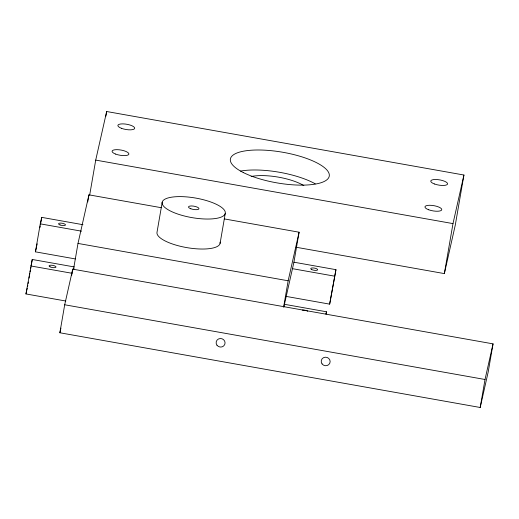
<?xml version="1.0" encoding="UTF-8"?>
<svg xmlns="http://www.w3.org/2000/svg" width="519" height="519" viewBox="0 0 519 519"><rect width="100%" height="100%" fill="white"/><g stroke="black" fill="none" stroke-linecap="round" stroke-linejoin="round"><path stroke-width="0.78" d="M65.816 301.033L25.95 293.942L32.243 259.474L74.275 266.941M27.546 286.689L27.812 285.132M28.078 283.575L28.35 282.025M29.019 278.132L29.291 276.582M29.557 275.025L29.83 273.468M30.096 271.917L30.361 270.36M30.634 268.803L30.9 267.246M31.172 265.696L32.243 259.474M75.3 258.929L35.435 251.838L40.268 223.845L41.728 217.37L82.969 224.701M36.894 245.364L37.16 243.807M39.982 227.478L40.248 225.921M40.521 224.364L41.728 217.37M59.867 332.77L64.706 304.776L72.731 269.147L493.05 343.863L488.217 371.857L480.192 407.486L59.867 332.77L60.918 328.118M71.654 275.368L72.731 269.147M73.497 269.478L77.999 243.43L88.944 194.846L161.383 207.723M87.717 201.949L88.944 194.846M89.69 195.008L95.717 160.099L106.661 111.514L463.934 175.026L455.299 225.012L444.355 273.597L296.025 247.226M105.844 116.275L106.661 111.514M162.207 202.222L157.023 232.214A32.022 9.945 9.8 0 0 188.429 247.881A32.022 9.945 9.8 0 0 220.088 242.107M220.075 243.417L225.252 213.426A32.022 9.945 9.8 0 0 179.866 196.61A32.022 9.945 9.8 0 0 176.071 213.439A32.022 9.945 9.8 0 0 225.252 213.426M283.659 306.833L288.155 280.785L299.1 232.207L224.273 218.901M283.789 307.183L293.923 262.199L299.1 232.207M326.068 314.105L326.47 311.776L284.438 304.303M285.807 296.343L329.656 304.14L335.955 269.672L293.923 262.199M335.955 269.672L329.656 304.14M444.355 273.597L452.99 223.605L463.934 175.026M480.192 407.486L485.025 379.493L493.05 343.863M25.95 293.942L27.248 288.188M35.435 251.838L36.57 246.804M73.627 269.822L73.951 268.381M325.984 313.93L326.47 311.776M95.717 160.099L452.99 223.605M40.268 223.845L81.509 231.176M292.463 268.673L334.496 276.147M77.999 243.43L288.155 280.785M30.783 265.949L72.024 273.279M64.706 304.776L485.025 379.493M302.292 310.109A3.523 1.096 9.8 0 1 307.748 311.205M240.531 171.082A50.168 15.583 9.8 0 1 315.26 183.83M251.118 176.505A34.157 10.614 9.8 0 1 303.842 185.601M190.791 208.761A5.339 1.661 9.8 0 0 198.985 208.755A5.339 1.661 9.8 0 0 191.42 205.952A5.339 1.661 9.8 0 0 190.791 208.761M311.698 269.549A3.523 1.096 9.8 0 0 317.544 270.003A3.523 1.096 9.8 0 0 313.379 267.966A3.523 1.096 9.8 0 0 311.698 269.549M50.051 266.837A3.523 1.096 9.8 0 0 55.877 267.266A3.523 1.096 9.8 0 0 51.66 265.241A3.523 1.096 9.8 0 0 50.051 266.837M60.074 224.961A3.523 1.096 9.8 0 0 65.485 224.961A3.523 1.096 9.8 0 0 60.489 223.112A3.523 1.096 9.8 0 0 60.074 224.961M243.216 172.496A50.168 15.583 9.8 0 0 326.996 179.697A50.168 15.583 9.8 0 0 269.27 150.491A50.168 15.583 9.8 0 0 243.216 172.496M121.362 128.277A8.538 2.653 9.8 0 0 134.674 128.44A8.538 2.653 9.8 0 0 122.834 123.872A8.538 2.653 9.8 0 0 121.362 128.277M115.653 154.091A8.538 2.653 9.8 0 0 128.874 154.182A8.538 2.653 9.8 0 0 116.918 149.654A8.538 2.653 9.8 0 0 115.653 154.091M434.468 183.979A8.538 2.653 9.8 0 0 447.579 183.973A8.538 2.653 9.8 0 0 435.473 179.49A8.538 2.653 9.8 0 0 434.468 183.979M428.655 209.76A8.538 2.653 9.8 0 0 441.773 209.754A8.538 2.653 9.8 0 0 429.667 205.271A8.538 2.653 9.8 0 0 428.655 209.76M322.046 363.884A4.483 4.262 12.7 0 0 329.753 363.313A4.483 4.262 12.7 0 0 325.238 357.208A4.483 4.262 12.7 0 0 322.046 363.884M216.961 345.206A4.483 4.262 12.7 0 0 224.675 344.635A4.483 4.262 12.7 0 0 220.153 338.531A4.483 4.262 12.7 0 0 216.961 345.206"/></g></svg>
